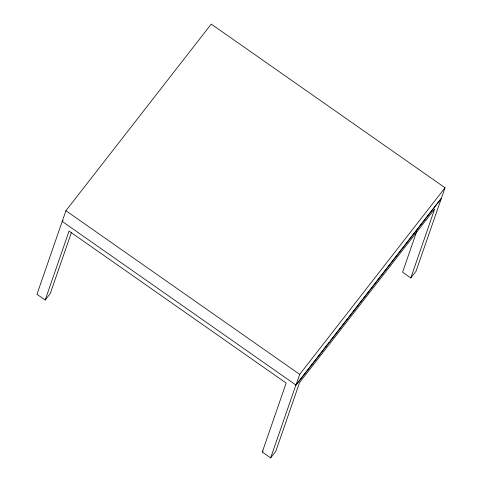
<?xml version="1.0" encoding="UTF-8"?>
<svg xmlns="http://www.w3.org/2000/svg" width="482" height="482" viewBox="0 0 482 482"><rect width="100%" height="100%" fill="white"/><g stroke="black" fill="none" stroke-linecap="round" stroke-linejoin="round"><path stroke-width="0.72" d="M63.058 220.328L62.202 221.419L295.984 385.082L441.325 198.47L445.031 187.763L211.255 24.1L65.914 210.712L36.969 294.297L45.181 300.051L50.291 293.49L71.469 232.336M45.181 300.051L69.071 231.071L286.163 383.051L262.28 452.032L270.661 457.9L275.764 451.345L299.653 382.365L434.686 208.989L410.797 277.969L402.584 272.216L416.864 230.968M270.661 457.9L295.894 385.022L329.194 342.262M295.984 385.082L299.69 374.375L445.031 187.763M441.325 198.47L416.002 271.288L410.797 277.969M330.122 341.075L441.235 198.409M262.28 452.032L263.13 450.941M65.914 210.712L299.69 374.375"/></g></svg>
